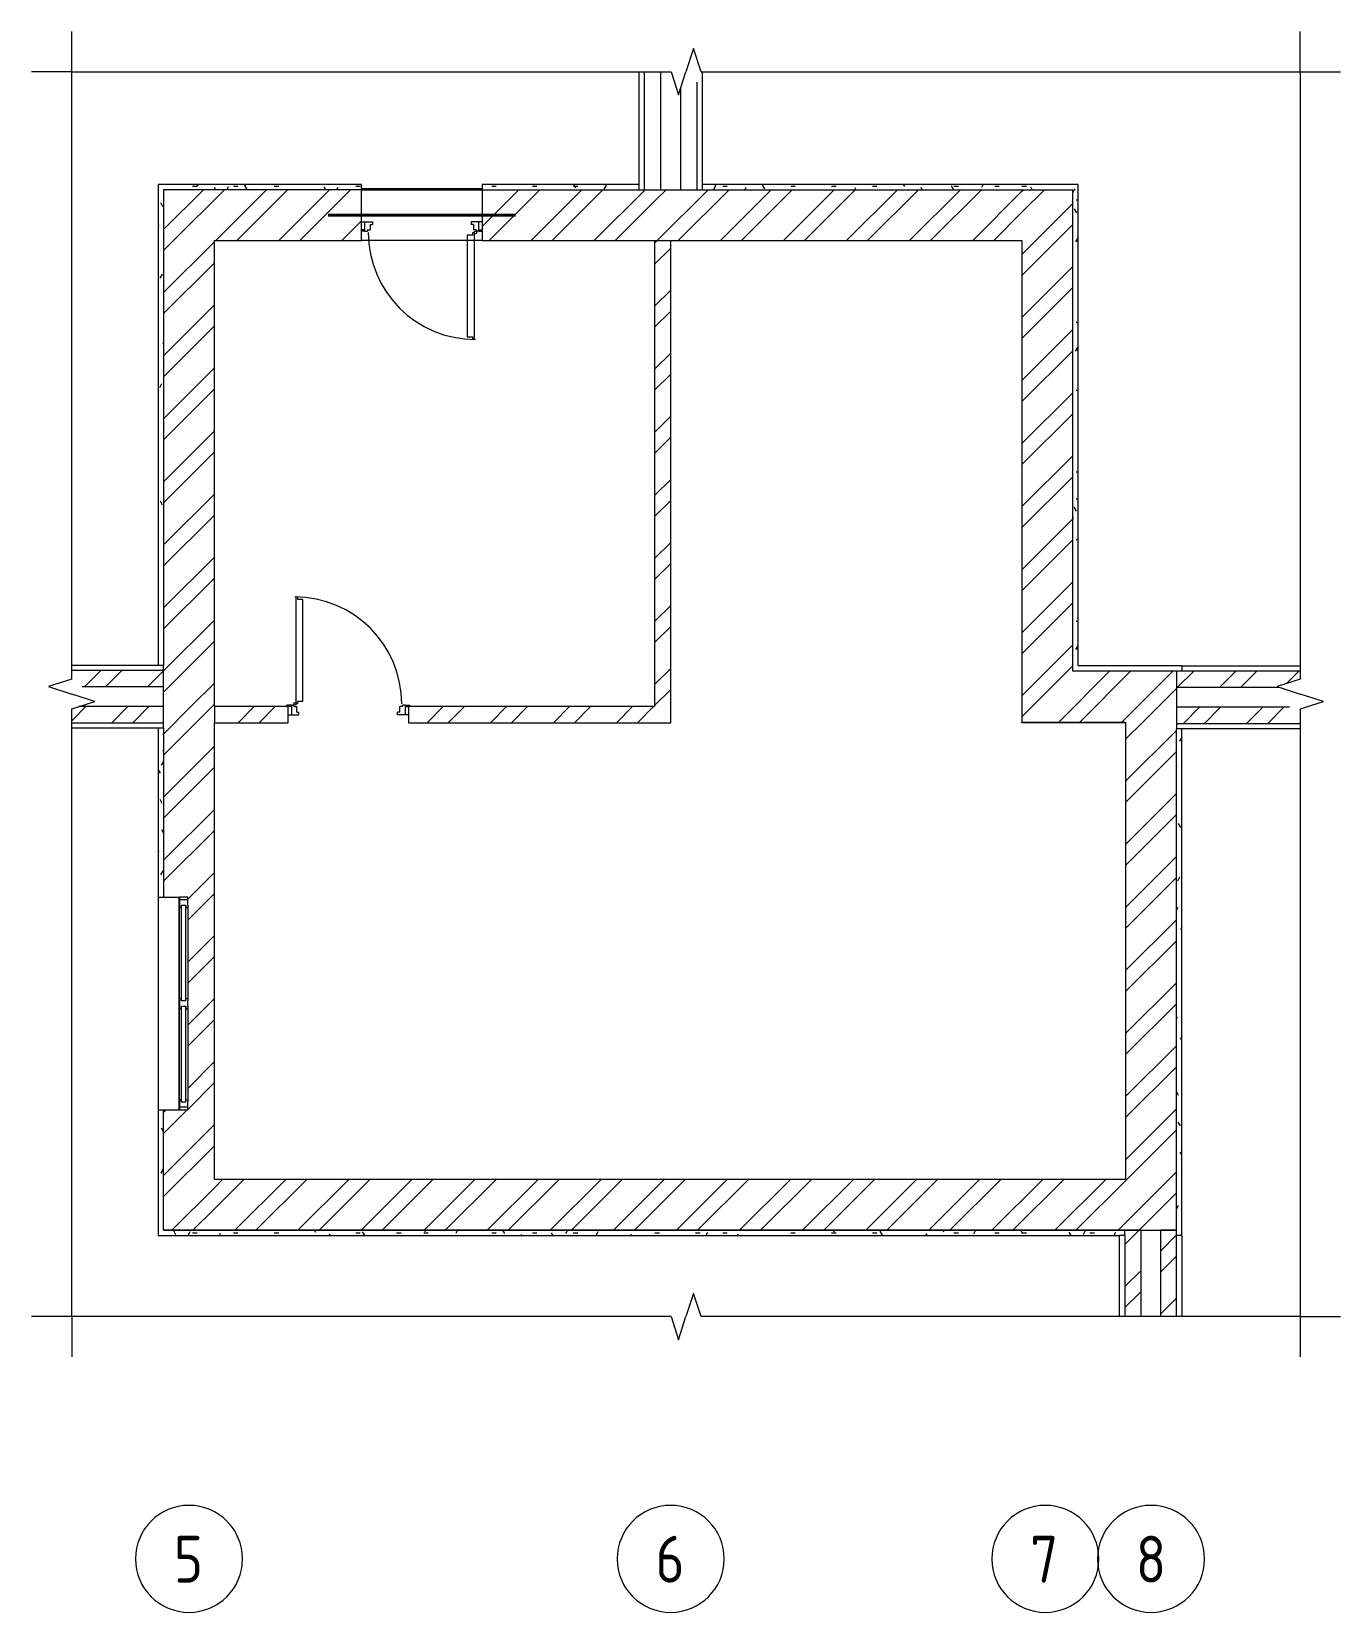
# Model space of a CAD drawing. Header units: millimetres. Extents: x -515342 to 330399, y -224905 to 507333.
# Drawn here: x -404518 to -394737, y 491220 to 503038 of the extents above; entities that cross this region are included whole.
import ezdxf

# ---------------------------------------------------------------- set-up
doc = ezdxf.new("R2010")
doc.units = ezdxf.units.MM
doc.linetypes.add('ASVP_Невидимые', pattern=[5, 3, -2])
for name, color, linetype, lineweight in [('_ Окна', 7, 'Continuous', 0), ('Аннотация', 7, 'Continuous', 0), ('Двери', 7, 'Continuous', 0), ('Каркас', 7, 'Continuous', 0), ('Обобщенные модели', 7, 'Continuous', 0), ('Окна', 7, 'Continuous', 0), ('Оси', 7, 'Continuous', 0), ('Перекрытие', 7, 'Continuous', 0), ('Стены внутренние', 7, 'Continuous', 0), ('Стены наружные', 7, 'Continuous', 0), ('Стены несущие', 7, 'Continuous', 0), ('Стены отделка', 7, 'Continuous', 0), ('Стены перегородки', 7, 'Continuous', 0), ('Стены штриховка', 7, 'Continuous', 0), ('Узлы', 7, 'Continuous', 0)]:
    doc.layers.add(name, color=color, linetype=linetype, lineweight=lineweight)
doc.styles.add('GOST Common', font='', dxfattribs={"width": 0.9, "height": 350})
doc.styles.get('GOST Common').set_extended_font_data('GOST Common')
pattern_1 = [(45, (-415303.9, 494972.67), (-235.7317, 235.7317), []), (45, (-415146.74, 494972.67), (-235.7317, 235.7317), [])]
pattern_2 = [(0, (-415303.9, 494972.67), (406.4, 101.6), [33.528, -271.272, 33.528, -271.272, -1625.6]), (0, (-415303.9, 494972.67), (406.4, 101.6), [-609.6, 33.528, -576.072, 33.528, -271.272, -711.2]), (0, (-415303.9, 494972.67), (406.4, 101.6), [-1524, 33.528, -169.672, 33.528, -474.472]), (120, (-415151.5, 495023.47), (-291.1882, 301.1527), [33.528, -271.272, 33.528, -271.272, -1625.6]), (120, (-415151.5, 495023.47), (-291.1882, 301.1527), [-609.6, 33.528, -576.072, 33.528, -271.272, -711.2]), (120, (-415151.5, 495023.47), (-291.1882, 301.1527), [-1524, 33.528, -169.672, 33.528, -474.472]), (240, (-415100.7, 495226.67), (-115.2118, -402.7527), [33.528, -271.272, 33.528, -1896.872]), (240, (-415100.7, 495226.67), (-115.2118, -402.7527), [-338.328, -271.272, 33.528, -576.072, -1016]), (240, (-415100.7, 495226.67), (-115.2118, -402.7527), [-1219.2, 33.528, -271.272, 33.528, -677.672]), (240, (-415100.7, 495226.67), (-115.2118, -402.7527), [-1557.528, -169.672, 33.528, -474.472])]

# ---------------------------------------------------------------- blocks, each defined once
blk = doc.blocks.new('Окно_ПВХ_2Створки - АР_Окно_ОП_850_h_х1550_2ст-10187637-О_АР_П_Крыша - фрагмент 2')
at = {"layer": '_ Окна'}
for p, q in [((-719, 70), (-795, 70)), ((-795, 70), (-795, 10)), ((-795, 10), (-737, 10)), ((-775, 10), (-775, 70)), ((-737, 24), (-737, 56)), ((-737, 56), (-719, 56)), ((-737, 24), (-20, 24)), ((-737, 24), (-719, 24)), ((-719, 10), (-737, 10)), ((-719, 56), (-719, 70)), ((-719, 56), (-38, 56)), ((-719, 24), (-719, 10)), ((38, 70), (-38, 70)), ((-38, 70), (-38, 56)), ((-38, 56), (-20, 56)), ((-38, 24), (-38, 10)), ((-20, 24), (-38, 24)), ((-20, 10), (-38, 10)), ((-20, 56), (-20, 24)), ((-20, 10), (20, 10)), ((20, 24), (20, 56)), ((20, 56), (38, 56)), ((20, 24), (737, 24)), ((20, 24), (38, 24)), ((38, 10), (20, 10)), ((38, 56), (38, 70)), ((38, 56), (719, 56)), ((38, 24), (38, 10)), ((719, 70), (719, 56)), ((795, 70), (719, 70)), ((719, 56), (737, 56)), ((719, 24), (719, 10)), ((737, 24), (719, 24)), ((737, 10), (719, 10)), ((737, 56), (737, 24)), ((737, 10), (795, 10)), ((775, 10), (775, 70)), ((795, 10), (795, 70))]:
    blk.add_line(p, q, dxfattribs=at)
at = {"layer": 'Окна'}
for p, q in [((-719, 70), (-38, 70)), ((-38, 10), (-719, 10)), ((38, 70), (719, 70)), ((719, 10), (38, 10))]:
    blk.add_line(p, q, dxfattribs=at)
blk = doc.blocks.new('Дверь_Стальная_1 полотно - АР_Дверь_Внутренняя_850х1920h_коробка__Г_Пр-9822648-О_АР_П_Крыша - фрагмент 2')
at = {"layer": 'Двери', "lineweight": 18}
for p, q in [((-390, 130), (-390, 930)), ((-390, 930), (-380, 930)), ((-380, 930), (-380, 910)), ((-339, 910), (-380, 910)), ((-339, 150), (-339, 910)), ((-425, 120), (-450, 120)), ((-425, 120), (-405, 120)), ((-425, 120), (-425, 50)), ((-405, 110), (-405, 120)), ((-380, 130), (-390, 130)), ((-380, 150), (-380, 130)), ((-380, 150), (-339, 150)), ((425, 120), (405, 120)), ((405, 110), (405, 120)), ((425, 120), (425, 50)), ((425, 120), (450, 120)), ((-425, 50), (-369, 50)), ((-405, 110), (-385, 110)), ((-385, 69), (-385, 110)), ((-385, 69), (-369, 69)), ((-369, 50), (-369, 69)), ((385, 69), (369, 69)), ((369, 50), (369, 69)), ((425, 50), (369, 50)), ((405, 110), (385, 110)), ((385, 69), (385, 110))]:
    blk.add_line(p, q, dxfattribs=at)
at = {"layer": 'Двери', "linetype": 'ASVP_Невидимые', "lineweight": 18}
for p, q in [((-425, 110), (-450, 110)), ((-450, 50), (-425, 50)), ((425, 110), (450, 110)), ((450, 50), (425, 50))]:
    blk.add_line(p, q, dxfattribs=at)
at = {"layer": 'Двери', "lineweight": 18}
blk.add_circle((-400, 130), 10, dxfattribs=at)
blk.add_arc((-400, 130), 800, 0, 90, dxfattribs=at)
blk = doc.blocks.new('Дверь_Стальная_1 полотно - АР_Дверь_Внутренняя_850х1920h_коробка__Г_Пр-9822353-О_АР_П_Крыша - фрагмент 2')
at = {"layer": 'Двери', "lineweight": 18}
for p, q in [((-390, 80), (-390, 880)), ((-390, 880), (-380, 880)), ((-380, 880), (-380, 860)), ((-339, 860), (-380, 860)), ((-339, 100), (-339, 860)), ((-460, 60), (-460, 70)), ((-425, 70), (-460, 70)), ((-425, 70), (-405, 70)), ((-425, 70), (-425, 0)), ((-425, 0), (-369, 0)), ((-405, 60), (-405, 70)), ((-405, 60), (-385, 60)), ((-380, 80), (-390, 80)), ((-385, 19), (-385, 60)), ((-385, 19), (-369, 19)), ((-380, 100), (-380, 80)), ((-380, 100), (-339, 100)), ((-369, 0), (-369, 19)), ((385, 19), (369, 19)), ((369, 0), (369, 19)), ((425, 0), (369, 0)), ((405, 60), (385, 60)), ((385, 19), (385, 60)), ((425, 70), (405, 70)), ((405, 60), (405, 70)), ((425, 70), (425, 0)), ((425, 70), (460, 70)), ((460, 60), (460, 70))]:
    blk.add_line(p, q, dxfattribs=at)
at = {"layer": 'Двери', "linetype": 'ASVP_Невидимые', "lineweight": 18}
for p, q in [((-425, 60), (-450, 60)), ((-450, 0), (-425, 0)), ((425, 60), (450, 60)), ((450, 0), (425, 0))]:
    blk.add_line(p, q, dxfattribs=at)
at = {"layer": 'Двери', "lineweight": 18}
blk.add_circle((-400, 80), 10, dxfattribs=at)
blk.add_arc((-400, 80), 800, 0, 90, dxfattribs=at)
blk = doc.blocks.new('откос_окно_штукатурка - АР_Отделка_Откос-10187838-О_АР_П_Крыша - фрагмент 2')
at = {"layer": 'Обобщенные модели'}
for p, q in [((-795, 0), (-795, 156)), ((795, 156), (-795, 156)), ((795, 0), (795, 156)), ((-795, 0), (795, 0))]:
    blk.add_line(p, q, dxfattribs=at)
blk = doc.blocks.new('Перемычка_Металл - АР_Перемычка_Металл_L70х70х6_ширина380_длина1400-10634090-О_АР_П_Крыша - фрагмент 2')
at = {"layer": 'Каркас', "lineweight": 40}
blk.add_line((51500, 12800), (50100, 12800), dxfattribs=at)
blk = doc.blocks.new('Обрыв_Прямоугольник - По умолчанию-9739463-О_АР_П_Крыша - фрагмент 2')
at = {"layer": 'Узлы'}
for p, q in [((0, -4541), (0, 0)), ((0, 0), (4481, 0)), ((4703, 0), (9181, 0)), ((9181, 0), (9181, -4541)), ((0, -9307), (0, -4763)), ((9181, -4763), (9181, -9307)), ((4481, -9307), (0, -9307)), ((9181, -9307), (4703, -9307))]:
    blk.add_line(p, q, dxfattribs=at)
blk = doc.blocks.new('Ось сетки - Круг_Ø8 мм-6577-О_АР_П_Крыша - фрагмент 2')
at = {"layer": 'Оси'}
for start, end in [(360, 180), (180, 360)]:
    blk.add_arc((0, 0), 4, start, end, dxfattribs=at)

msp = doc.modelspace()

# ---------------------------------------------------------------- hatches: boundary and pattern name
at = {"layer": 'Стены внутренние'}
h = msp.add_hatch(dxfattribs=at)
h.set_pattern_fill('FP_4', color=256, style=0, pattern_type=2)
h.set_pattern_definition(pattern_2)
h.paths.add_polyline_path([(-403262.5829, 501856.4811), (-402052.0406, 501856.4811), (-402052.0406, 501896.4811), (-403572.0406, 501896.4811), (-403572.0406, 501856.4811), (-403532.0406, 501856.4811)])
h.paths.add_polyline_path([(-400084.3806, 501856.4811), (-399977.0406, 501856.4811), (-399977.0406, 501896.4811), (-401152.0406, 501896.4811), (-401152.0406, 501856.4811), (-400720.0211, 501856.4811)])
h.paths.add_polyline_path([(-399448.7402, 501856.4811), (-396697.0406, 501856.4811), (-396697.0406, 501896.4811), (-399507.0406, 501896.4811), (-399507.0406, 501856.4811)])
h = msp.add_hatch(dxfattribs=at)
h.set_pattern_fill('FP_4', color=256, style=0, pattern_type=2)
h.set_pattern_definition(pattern_2)
h.paths.add_polyline_path([(-403532.0406, 494076.7783), (-403532.0406, 494976.4811), (-403572.0406, 494976.4811), (-403572.0406, 494076.7783)])
h.paths.add_polyline_path([(-403532.0406, 496566.4811), (-403532.0406, 497831.4811), (-403572.0406, 497831.4811), (-403572.0406, 496566.4811), (-403558.5642, 496566.4811)])
h.paths.add_polyline_path([(-403532.0406, 498301.4811), (-403532.0406, 501856.4811), (-403572.0406, 501856.4811), (-403572.0406, 498301.4811), (-403540.6756, 498301.4811)])
h = msp.add_hatch(dxfattribs=at)
h.set_pattern_fill('FP_3', color=256, style=0, pattern_type=2)
h.set_pattern_definition(pattern_1)
h.paths.add_polyline_path([(-399862.0406, 501476.4811), (-399862.0406, 501856.4811), (-401152.0406, 501856.4811), (-401152.0406, 501476.4811), (-400720.0211, 501476.4811)])
h.paths.add_polyline_path([(-402052.0406, 501476.4811), (-402052.0406, 501856.4811), (-403532.0406, 501856.4811), (-403532.0406, 501476.4811), (-403152.0406, 501476.4811)])
h = msp.add_hatch(dxfattribs=at)
h.set_pattern_fill('FP_3', color=256, style=0, pattern_type=2)
h.set_pattern_definition(pattern_1)
h.paths.add_polyline_path([(-397117.0406, 501476.4811), (-397117.0406, 501856.4811), (-399862.0406, 501856.4811), (-399862.0406, 501476.4811), (-399448.7402, 501476.4811)])
h = msp.add_hatch(dxfattribs=at)
h.set_pattern_fill('FP_3', color=256, style=0, pattern_type=2)
h.set_pattern_definition(pattern_1)
h.paths.add_polyline_path([(-396737.0406, 498256.4811), (-396737.0406, 501856.4811), (-397117.0406, 501856.4811), (-397117.0406, 498256.4811), (-396906.1784, 498256.4811)])
h = msp.add_hatch(dxfattribs=at)
h.set_pattern_fill('FP_4', color=256, style=0, pattern_type=2)
h.set_pattern_definition(pattern_2)
h.paths.add_polyline_path([(-396697.0406, 498256.4811), (-396697.0406, 501856.4811), (-396737.0406, 501856.4811), (-396737.0406, 498256.4811)])
h = msp.add_hatch(dxfattribs=at)
h.set_pattern_fill('FP_3', color=256, style=0, pattern_type=2)
h.set_pattern_definition(pattern_1)
h.paths.add_polyline_path([(-403532.0406, 497991.4811), (-403152.0406, 497991.4811), (-403152.0406, 501476.4811), (-403532.0406, 501476.4811), (-403532.0406, 498018.0119)])
h = msp.add_hatch(dxfattribs=at)
h.set_pattern_fill('FP_3', color=256, style=0, pattern_type=2)
h.set_pattern_definition(pattern_1)
h.paths.add_polyline_path([(-399846.0155, 497991.4811), (-399742.0406, 497991.4811), (-399742.0406, 501476.4811), (-399862.0406, 501476.4811), (-399862.0406, 497991.4811)])
h = msp.add_hatch(dxfattribs=at)
h.set_pattern_fill('FP_3', color=256, style=0, pattern_type=2)
h.set_pattern_definition(pattern_1)
h.paths.add_polyline_path([(-395992.4453, 497876.4811), (-395962.0406, 497876.4811), (-395962.0406, 498256.4811), (-397117.0406, 498256.4811), (-397117.0406, 497876.4811), (-396032.1728, 497876.4811)])
h = msp.add_hatch(dxfattribs=at)
h.set_pattern_fill('FP_4', color=256, style=0, pattern_type=2)
h.set_pattern_definition(pattern_2)
h.paths.add_polyline_path([(-395922.0406, 498256.4811), (-395922.0406, 498296.4811), (-396697.0406, 498296.4811), (-396697.0406, 498256.4811), (-396270.538, 498256.4811)])
h = msp.add_hatch(dxfattribs=at)
h.set_pattern_fill('FP_3', color=256, style=0, pattern_type=2)
h.set_pattern_definition(pattern_1)
h.paths.add_polyline_path([(-403152.0406, 494076.4811), (-403152.0406, 497991.4811), (-403532.0406, 497991.4811), (-403532.0406, 496566.4811), (-403416.0406, 496566.4811), (-403416.0406, 494976.4811), (-403532.0406, 494976.4811), (-403532.0406, 494076.4811)])
h.paths.add_polyline_path([(-403352.0406, 494976.4811), (-403412.0406, 494976.4811), (-403412.0406, 496566.4811), (-403352.0406, 496566.4811), (-403352.0406, 494986.4811)])
h = msp.add_hatch(dxfattribs=at)
h.set_pattern_fill('FP_3', color=256, style=0, pattern_type=2)
h.set_pattern_definition(pattern_1)
h.paths.add_polyline_path([(-400481.6559, 497871.4811), (-399742.0406, 497871.4811), (-399742.0406, 497991.4811), (-401702.0406, 497991.4811), (-401702.0406, 497871.4811), (-400521.3834, 497871.4811)])
h.paths.add_polyline_path([(-402785.8525, 497871.4811), (-402602.0406, 497871.4811), (-402602.0406, 497991.4811), (-403152.0406, 497991.4811), (-403152.0406, 497871.4811), (-402825.5801, 497871.4811)])
h = msp.add_hatch(dxfattribs=at)
h.set_pattern_fill('FP_3', color=256, style=0, pattern_type=2)
h.set_pattern_definition(pattern_1)
h.paths.add_polyline_path([(-396032.1728, 494456.4811), (-395962.0406, 494456.4811), (-395962.0406, 497876.4811), (-396342.0406, 497876.4811), (-396342.0406, 494456.4811), (-396111.6278, 494456.4811)])
h = msp.add_hatch(dxfattribs=at)
h.set_pattern_fill('FP_4', color=256, style=0, pattern_type=2)
h.set_pattern_definition(pattern_2)
h.paths.add_polyline_path([(-395952.7177, 494036.7783), (-395922.0406, 494036.7783), (-395922.0406, 497826.4811), (-395962.0406, 497826.4811), (-395962.0406, 494036.7783)])
h = msp.add_hatch(dxfattribs=at)
h.set_pattern_fill('FP_3', color=256, style=0, pattern_type=2)
h.set_pattern_definition(pattern_1)
h.paths.add_polyline_path([(-396071.9003, 494076.4811), (-395962.0406, 494076.4811), (-395962.0406, 494456.4811), (-403152.0406, 494456.4811), (-403152.0406, 494076.4811), (-396111.6278, 494076.4811)])
h = msp.add_hatch(dxfattribs=at)
h.set_pattern_fill('FP_4', color=256, style=0, pattern_type=2)
h.set_pattern_definition(pattern_2)
h.paths.add_polyline_path([(-396347.0406, 494036.7783), (-396347.0406, 494076.7783), (-403572.0406, 494076.7783), (-403572.0406, 494036.7783), (-396387.0406, 494036.7783)])
at = {"layer": 'Стены наружные'}
h = msp.add_hatch(dxfattribs=at)
h.set_pattern_fill('FP_3', color=256, style=0, pattern_type=2)
h.set_pattern_definition(pattern_1)
h.paths.add_polyline_path([(-403818.7683, 498141.4811), (-403532.0406, 498141.4811), (-403532.0406, 498261.4811), (-404218.3473, 498261.4811), (-404218.3473, 498197.5711), (-404139.8419, 498197.5711), (-404139.8419, 498141.4811), (-403898.2233, 498141.4811)])
h = msp.add_hatch(dxfattribs=at)
h.set_pattern_fill('FP_3', color=256, style=0, pattern_type=2)
h.set_pattern_definition(pattern_1)
h.paths.add_polyline_path([(-395195.6255, 498136.4811), (-395210.3409, 498141.2624), (-395037.0406, 498197.5711), (-395037.0406, 498256.4811), (-395962.0406, 498256.4811), (-395962.0406, 498136.4811), (-395210.3409, 498136.4811)])
h = msp.add_hatch(dxfattribs=at)
h.set_pattern_fill('FP_3', color=256, style=0, pattern_type=2)
h.set_pattern_definition(pattern_1)
h.paths.add_polyline_path([(-403580.4031, 497871.4811), (-403532.0406, 497871.4811), (-403532.0406, 497991.4811), (-404166.2996, 497991.4811), (-404218.3473, 497974.9538), (-404218.3473, 497871.4811), (-403620.1306, 497871.4811)])
h = msp.add_hatch(dxfattribs=at)
h.set_pattern_fill('FP_3', color=256, style=0, pattern_type=2)
h.set_pattern_definition(pattern_1)
h.paths.add_polyline_path([(-395952.7177, 497866.4811), (-395037.0406, 497866.4811), (-395037.0406, 497974.9538), (-395117.3515, 497974.9538), (-395117.3515, 497986.4811), (-395962.0406, 497986.4811), (-395962.0406, 497866.4811)])
h = msp.add_hatch(dxfattribs=at)
h.set_pattern_fill('FP_3', color=256, style=0, pattern_type=2)
h.set_pattern_definition(pattern_1)
h.paths.add_polyline_path([(-396347.0406, 493431.6178), (-396227.0406, 493431.6178), (-396227.0406, 494076.7783), (-396347.0406, 494076.7783), (-396347.0406, 493601.1257)])
h = msp.add_hatch(dxfattribs=at)
h.set_pattern_fill('FP_3', color=256, style=0, pattern_type=2)
h.set_pattern_definition(pattern_1)
h.paths.add_polyline_path([(-396071.9003, 493431.6178), (-395962.0406, 493431.6178), (-395962.0406, 494076.7783), (-396082.0406, 494076.7783), (-396082.0406, 493431.6178)])

# ---------------------------------------------------------------- linework, layer by layer
at = {"layer": 'Аннотация'}
for p, q in [((-404218.3473, 502738.2897), (-404218.3473, 503038.2897)), ((-395037.0406, 502738.2897), (-395037.0406, 503038.2897)), ((-399571.3853, 502911.59), (-399627.694, 502738.2897)), ((-399571.3853, 502911.59), (-399627.694, 502738.2897)), ((-399515.0766, 502738.2897), (-399571.3853, 502911.59)), ((-399515.0766, 502738.2897), (-399571.3853, 502911.59)), ((-404218.3473, 502738.2897), (-404518.3473, 502738.2897)), ((-399737.694, 502738.2897), (-399682.694, 502565.0846)), ((-399737.694, 502738.2897), (-399682.694, 502565.0846)), ((-399682.694, 502565.0846), (-399627.694, 502738.2897)), ((-399682.694, 502565.0846), (-399627.694, 502738.2897)), ((-395037.0406, 502738.2897), (-394737.0406, 502738.2897)), ((-404218.3473, 498197.5711), (-404391.6476, 498141.2624)), ((-404218.3473, 498197.5711), (-404391.6476, 498141.2624)), ((-404391.6476, 498141.2624), (-404218.3473, 498084.9538)), ((-404391.6476, 498141.2624), (-404218.3473, 498084.9538)), ((-395037.0406, 498197.5711), (-395210.3409, 498141.2624)), ((-395037.0406, 498197.5711), (-395210.3409, 498141.2624)), ((-395210.3409, 498141.2624), (-395037.0406, 498084.9538)), ((-395210.3409, 498141.2624), (-395037.0406, 498084.9538)), ((-404045.1422, 498029.9538), (-404218.3473, 498084.9538)), ((-404045.1422, 498029.9538), (-404218.3473, 498084.9538)), ((-404218.3473, 497974.9538), (-404045.1422, 498029.9538)), ((-404218.3473, 497974.9538), (-404045.1422, 498029.9538)), ((-394863.8355, 498029.9538), (-395037.0406, 498084.9538)), ((-394863.8355, 498029.9538), (-395037.0406, 498084.9538)), ((-395037.0406, 497974.9538), (-394863.8355, 498029.9538)), ((-395037.0406, 497974.9538), (-394863.8355, 498029.9538)), ((-399571.3853, 493604.9181), (-399627.694, 493431.6178)), ((-399571.3853, 493604.9181), (-399627.694, 493431.6178)), ((-399515.0766, 493431.6178), (-399571.3853, 493604.9181)), ((-399515.0766, 493431.6178), (-399571.3853, 493604.9181)), ((-404218.3473, 493431.6178), (-404518.3473, 493431.6178)), ((-404218.3473, 493431.6178), (-404218.3473, 493131.6178)), ((-399737.694, 493431.6178), (-399682.694, 493258.4127)), ((-399737.694, 493431.6178), (-399682.694, 493258.4127)), ((-399682.694, 493258.4127), (-399627.694, 493431.6178)), ((-399682.694, 493258.4127), (-399627.694, 493431.6178)), ((-395037.0406, 493431.6178), (-394737.0406, 493431.6178)), ((-395037.0406, 493431.6178), (-395037.0406, 493131.6178))]:
    msp.add_line(p, q, dxfattribs=at)
at = {"layer": 'Перекрытие'}
for p, q in [((-401152.0406, 501476.4811), (-402052.0406, 501476.4811)), ((-397117.0406, 497871.4811), (-397117.0406, 497876.4811)), ((-396342.0406, 497871.4811), (-397117.0406, 497871.4811))]:
    msp.add_line(p, q, dxfattribs=at)
at = {"layer": 'Стены внутренние'}
for p, q in [((-399977.0406, 501896.4811), (-399977.0406, 502738.2897)), ((-399507.0406, 502738.2897), (-399507.0406, 501896.4811)), ((-402052.0406, 501856.4811), (-401152.0406, 501856.4811)), ((-404218.3473, 498301.4811), (-403532.0406, 498301.4811)), ((-403532.0406, 498261.4811), (-404218.3473, 498261.4811)), ((-403532.0406, 498261.4811), (-403532.0406, 498301.4811)), ((-395922.0406, 498296.4811), (-395037.0406, 498296.4811)), ((-395922.0406, 498296.4811), (-395922.0406, 498256.4811)), ((-395037.0406, 498256.4811), (-395922.0406, 498256.4811)), ((-404218.3473, 497871.4811), (-403532.0406, 497871.4811)), ((-403532.0406, 497831.4811), (-404218.3473, 497831.4811)), ((-403532.0406, 497831.4811), (-403532.0406, 497871.4811)), ((-395962.0406, 497866.4811), (-395037.0406, 497866.4811)), ((-395962.0406, 497866.4811), (-395962.0406, 497826.4811)), ((-395037.0406, 497826.4811), (-395962.0406, 497826.4811)), ((-396387.0406, 493431.6178), (-396387.0406, 494036.7783)), ((-396347.0406, 494036.7783), (-396387.0406, 494036.7783)), ((-396347.0406, 494036.7783), (-396347.0406, 493431.6178)), ((-395962.0406, 493431.6178), (-395962.0406, 494036.7783)), ((-395922.0406, 494036.7783), (-395962.0406, 494036.7783)), ((-395922.0406, 494036.7783), (-395922.0406, 493431.6178))]:
    msp.add_line(p, q, dxfattribs=at)
at = {"layer": 'Стены наружные'}
for p, q in [((-399937.0406, 501856.4811), (-399937.0406, 502738.2897)), ((-399817.0406, 502738.2897), (-399817.0406, 501856.4811)), ((-399547.0406, 502659.7843), (-399547.0406, 501856.4811)), ((-399667.0406, 501856.4811), (-399667.0406, 502614.3799)), ((-402052.0406, 501866.474), (-401152.0406, 501866.474)), ((-401152.0406, 501856.474), (-402052.0406, 501856.474))]:
    msp.add_line(p, q, dxfattribs=at)
at = {"layer": 'Стены несущие'}
for p, q in [((-403532.0406, 501856.4811), (-403532.0406, 498301.4811)), ((-402052.0406, 501856.4811), (-403532.0406, 501856.4811)), ((-402052.0406, 501476.4811), (-402052.0406, 501856.4811)), ((-401152.0406, 501856.4811), (-401152.0406, 501476.4811)), ((-401152.0406, 501856.4811), (-396737.0406, 501856.4811)), ((-396737.0406, 498256.4811), (-396737.0406, 501856.4811)), ((-403152.0406, 497991.4811), (-403152.0406, 501476.4811)), ((-403152.0406, 501476.4811), (-402052.0406, 501476.4811)), ((-401152.0406, 501476.4811), (-399862.0406, 501476.4811)), ((-399742.0406, 501476.4811), (-397117.0406, 501476.4811)), ((-397117.0406, 501476.4811), (-397117.0406, 497876.4811)), ((-403532.0406, 497871.4811), (-403532.0406, 498261.4811)), ((-395922.0406, 498256.4811), (-396737.0406, 498256.4811)), ((-395962.0406, 498256.4811), (-395962.0406, 497866.4811)), ((-404139.8419, 498141.4811), (-403532.0406, 498141.4811)), ((-395962.0406, 498136.4811), (-395195.6255, 498136.4811)), ((-403532.0406, 497991.4811), (-404166.2996, 497991.4811)), ((-395117.3515, 497986.4811), (-395962.0406, 497986.4811)), ((-403532.0406, 497831.4811), (-403532.0406, 496566.4811)), ((-403152.0406, 494456.4811), (-403152.0406, 497871.4811)), ((-397117.0406, 497876.4811), (-396342.0406, 497876.4811)), ((-396342.0406, 497876.4811), (-396342.0406, 494456.4811)), ((-395962.0406, 494036.7783), (-395962.0406, 497826.4811)), ((-403532.0406, 494076.4811), (-403532.0406, 494976.4811)), ((-396342.0406, 494456.4811), (-403152.0406, 494456.4811)), ((-403532.0406, 494076.4811), (-395962.0406, 494076.4811)), ((-396347.0406, 494036.7783), (-396347.0406, 494076.7783)), ((-396227.0406, 494076.7783), (-396347.0406, 494076.7783)), ((-396227.0406, 493431.6178), (-396227.0406, 494076.7783)), ((-396082.0406, 494076.7783), (-396082.0406, 493431.6178)), ((-395962.0406, 494076.7783), (-396082.0406, 494076.7783))]:
    msp.add_line(p, q, dxfattribs=at)
at = {"layer": 'Стены отделка'}
for p, q in [((-402052.0406, 501896.4811), (-403572.0406, 501896.4811)), ((-403572.0406, 501896.4811), (-403572.0406, 498301.4811)), ((-402052.0406, 501856.4811), (-402052.0406, 501896.4811)), ((-399977.0406, 501896.4811), (-401152.0406, 501896.4811)), ((-401152.0406, 501896.4811), (-401152.0406, 501856.4811)), ((-399977.0406, 501856.4811), (-399977.0406, 501896.4811)), ((-396697.0406, 501896.4811), (-399507.0406, 501896.4811)), ((-399507.0406, 501896.4811), (-399507.0406, 501856.4811)), ((-396697.0406, 498296.4811), (-396697.0406, 501896.4811)), ((-395922.0406, 498296.4811), (-396697.0406, 498296.4811)), ((-403572.0406, 497831.4811), (-403572.0406, 496566.4811)), ((-395922.0406, 494036.7783), (-395922.0406, 497826.4811)), ((-403572.0406, 494976.4811), (-403572.0406, 494036.7783)), ((-403572.0406, 494036.7783), (-396387.0406, 494036.7783)), ((-396347.0406, 494076.7783), (-403532.0406, 494076.7783))]:
    msp.add_line(p, q, dxfattribs=at)
at = {"layer": 'Стены перегородки'}
for p, q in [((-399862.0406, 501476.4811), (-399862.0406, 497991.4811)), ((-399742.0406, 497871.4811), (-399742.0406, 501476.4811)), ((-402602.0406, 497991.4811), (-403152.0406, 497991.4811)), ((-402602.0406, 497871.4811), (-402602.0406, 497991.4811)), ((-399862.0406, 497991.4811), (-401702.0406, 497991.4811)), ((-401702.0406, 497991.4811), (-401702.0406, 497871.4811)), ((-403152.0406, 497871.4811), (-402602.0406, 497871.4811)), ((-401702.0406, 497871.4811), (-399742.0406, 497871.4811))]:
    msp.add_line(p, q, dxfattribs=at)
at = {"layer": 'Стены штриховка'}
for p, q in [((-399862.0406, 501476.4811), (-399742.0406, 501476.4811)), ((-403152.0406, 497991.4811), (-403152.0406, 497871.4811))]:
    msp.add_line(p, q, dxfattribs=at)

# ---------------------------------------------------------------- block references
at = {"layer": 'Двери', "rotation": 180}
msp.add_blockref('Дверь_Стальная_1 полотно - АР_Дверь_Внутренняя_850х1920h_коробка__Г_Пр-9822648-О_АР_П_Крыша - фрагмент 2', (-401602.0406, 501666.4811), dxfattribs=at)
at = {"layer": 'Двери'}
msp.add_blockref('Дверь_Стальная_1 полотно - АР_Дверь_Внутренняя_850х1920h_коробка__Г_Пр-9822353-О_АР_П_Крыша - фрагмент 2', (-402152.0406, 497931.4811), dxfattribs=at)
at = {"layer": 'Каркас'}
msp.add_blockref('Перемычка_Металл - АР_Перемычка_Металл_L70х70х6_ширина380_длина1400-10634090-О_АР_П_Крыша - фрагмент 2', (-452402.0406, 488866.4811), dxfattribs=at)
at = {"layer": 'Обобщенные модели', "rotation": 270}
msp.add_blockref('откос_окно_штукатурка - АР_Отделка_Откос-10187838-О_АР_П_Крыша - фрагмент 2', (-403572.0406, 495771.4811), dxfattribs=at)
at = {"layer": 'Окна', "rotation": 89.99999999999993}
msp.add_blockref('Окно_ПВХ_2Створки - АР_Окно_ОП_850_h_х1550_2ст-10187637-О_АР_П_Крыша - фрагмент 2', (-403342.0406, 495771.4811), dxfattribs=at)
at = {"layer": 'Оси', "xscale": 99.99999999999993, "yscale": 99.99999999999993, "zscale": 99.99999999999993}
for p in [(-403342.0406, 491620.0878), (-399742.0406, 491620.0878), (-396942.0406, 491620.0878), (-396152.0406, 491620.0878)]:
    msp.add_blockref('Ось сетки - Круг_Ø8 мм-6577-О_АР_П_Крыша - фрагмент 2', p, dxfattribs=at)
at = {"layer": 'Узлы'}
msp.add_blockref('Обрыв_Прямоугольник - По умолчанию-9739463-О_АР_П_Крыша - фрагмент 2', (-404218.3473, 502738.2897), dxfattribs=at)

# ---------------------------------------------------------------- texts
at = {"layer": 'Оси', "char_height": 350, "width": 274.177125, "attachment_point": 1, "style": 'GOST Common'}
for s, insert in [('\\fGOST Common|b0|i0|c204|p34|;\\W.9;5', (-403455.8213, 491792.6212)), ('\\fGOST Common|b0|i0|c204|p34|;\\W.9;6', (-399855.8213, 491792.6212)), ('\\fGOST Common|b0|i0|c204|p34|;\\W.9;7', (-397055.8213, 491792.6212)), ('\\fGOST Common|b0|i0|c204|p34|;\\W.9;8', (-396265.8213, 491792.6212))]:
    msp.add_mtext(s, dxfattribs=dict(at, insert=insert))

doc.saveas('drawing.dxf')
